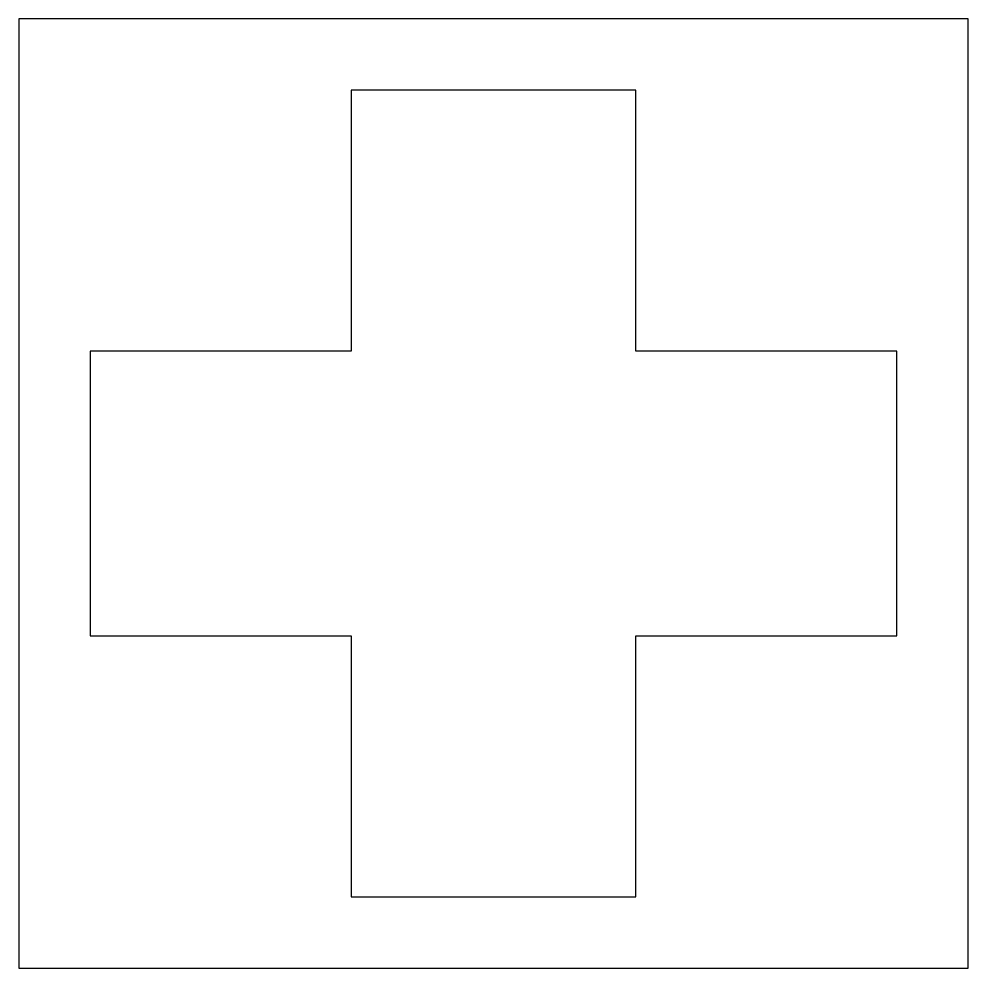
# Model space of a CAD drawing. Extents: x 44 to 56, y 74 to 86.
import ezdxf

# ---------------------------------------------------------------- set-up
doc = ezdxf.new("R2010")
doc.units = 0
doc.layers.add('VEILIG', color=7, linetype='CONTINUOUS')

msp = doc.modelspace()

# ---------------------------------------------------------------- linework, layer by layer
at = {"layer": 'VEILIG', "color": 0}
for p, q in [((56, 86), (44, 86)), ((44, 86), (44, 74)), ((56, 74), (56, 86)), ((44, 74), (56, 74))]:
    msp.add_line(p, q, dxfattribs=at)
msp.add_lwpolyline([(48.2, 81.8), (44.9, 81.8), (44.9, 78.2), (48.2, 78.2), (48.2, 74.9), (51.8, 74.9), (51.8, 78.2), (55.1, 78.2), (55.1, 81.8), (51.8, 81.8), (51.8, 85.1), (48.2, 85.1)], close=True, dxfattribs=at)

doc.saveas('drawing.dxf')
